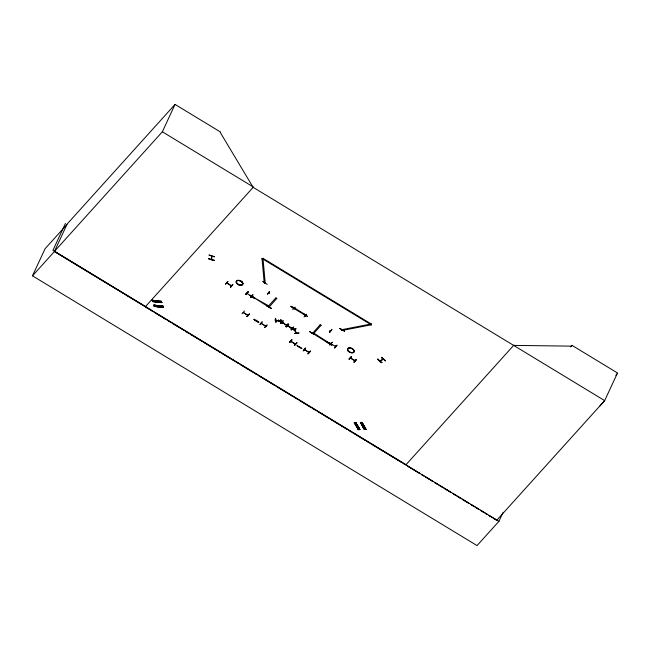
<?xml version="1.0" encoding="UTF-8"?>
<svg xmlns="http://www.w3.org/2000/svg" width="650" height="650" viewBox="0 0 650 650"><rect width="100%" height="100%" fill="white"/><g stroke="black" fill="none" stroke-linecap="round" stroke-linejoin="round"><path stroke-width="0.97" d="M161.493 301.624L152.124 300.292L152.636 301.746L161.85 302.656L161.419 301.178L161.501 301.632L152.271 300.698L152.254 300.178M152.701 301.454L161.752 302.388M163.199 306.377L153.888 305.338M154.399 306.337L163.483 307.092L163.556 307.548L154.245 306.231M154.334 306.637L153.961 305.061M161.517 301.429L152.124 300.276M161.866 302.453L152.474 301.308L161.85 302.518M163.134 306.321L153.912 305.159L163.109 306.134L163.572 307.336L154.237 306.361M214.102 260.544L208.812 258.96L208.934 258.537M214.459 256.669L209.121 255.068M211.738 256.165L211.372 259.553M211.713 258.936L211.599 259.602L211.843 256.197M214.086 260.585L214.199 260.171M214.362 256.904L209.113 255.076M294.637 333.556L299.138 332.979L294.694 333.361M381.42 357.435L385.385 360.888M252.33 296.684L252.704 296.148M256.474 320.889L256.701 320.223M268.864 307.198L268.458 307.231M292.671 328.827L293.223 328.364M305.224 315.242L305.061 315.096M299.366 346.881L299.739 346.336M311.943 333.296L311.496 333.344M329.973 343.452L329.542 343.566L329.956 343.021M342.111 329.997L341.9 329.867M383.411 359.279L383.021 359.068M503.116 512.314L498.924 521.341L477.051 545.586L32.5 275.827L45.078 248.739L66.942 224.494M65.431 223.421L52.967 250.283L145.486 306.581M32.5 275.827L54.373 251.582L67.178 223.99L175.045 104.414L220.553 132.031L220.318 132.535L253.102 187.298L604.663 400.627L617.5 372.978L571.992 345.361L570.635 346.864M406.039 464.693L54.478 251.355L162.346 131.787L175.045 104.414M153.189 300.267L153.636 301.543M153.814 300.332L154.261 301.608M154.749 300.422L155.196 301.697M155.586 300.503L156.024 301.779M156.52 300.592L156.959 301.868M154.895 305.151L155.334 306.426M155.521 305.216L155.959 306.491M156.455 305.305L156.894 306.581M157.284 305.386L157.731 306.662M158.218 305.484L158.665 306.751M228.004 281.434L225.688 284.009M231.043 285.269L231.514 285.781M230.425 286.886L230.579 287.267L232.741 284.31M265.428 283.108L264.249 283.213L261.999 258.456M248.186 291.866L245.838 294.426M265.265 283.449L263.014 258.692M261.836 258.798L262.86 259.033L263.469 258.188M247.853 291.923L245.489 294.466L248.146 291.866M247.601 293.369L246.951 293.491M254.857 297.984C254.678 298.984 249.364 295.677 250.136 295.092M242.052 313.731L244.473 310.936M252.907 294.759L250.713 297.7L250.559 297.31M251.656 296.181L251.274 295.612M250.453 297.537L252.931 294.799M276.892 298.309L269.002 307.214L252.452 296.733L268.694 305.817M252.574 296.79L252.899 296.229M262.551 281.336L267.215 284.391M247.593 314.673L247.512 314.762M246.789 316.607C252.923 309.571 246.992 317.834 246.894 316.379M254.134 319.166C253.338 319.776 258.676 323.05 258.854 322.059M269.514 291.533L267.459 294.027M267.386 294.182L269.482 291.549M268.539 293.061L269.262 292.979M256.864 320.328L256.547 320.856M266.443 305.638L271.302 308.376L266.557 305.411M268.239 306.312L275.966 297.749M262.039 321.848L260.057 324.366M271.164 308.531L266.484 305.565M265.476 325.861L265.493 325.536M264.688 327.47C269.287 321.596 266.419 327.34 264.794 327.243M275.624 318.346C273.942 319.678 277.387 326.43 275.576 318.354M276.404 320.19L276.161 320.409M278.655 320.052C277.867 320.661 283.205 323.936 283.384 322.944M280.881 319.548L281.434 323.505L280.841 319.751M280.491 321.604L280.499 321.124M281.223 321.108L280.841 321.482M281.092 321.75L281.393 321.214M283.189 320.832L280.832 323.399M282.856 320.881L280.873 323.399M290.964 306.524L295.823 309.254L291.078 306.296M292.988 308.197L293.394 307.686M292.76 309.652L295.36 307.223M293.898 308.417L293.581 307.726M306.475 314.852L305.874 315.689L293.239 308.027L293.841 307.182M285.504 326.503L287.934 323.708M286.398 326.755L288.722 324.188M288.616 324.407L286.293 326.983L288.681 324.179M295.222 330.102C295.035 331.102 289.729 327.795 290.493 327.21M291.631 328.291L291.842 327.925M291.135 329.631L291.298 330.013L293.459 327.056M291.72 329.582L296.099 328.794M291.752 329.591L295.888 328.803M292.671 328.746L293.061 328.266M291.094 329.818L293.483 327.096M295.197 330.135L290.387 327.421M302.916 313.454L307.661 316.428M289.559 342.485L291.874 339.918L289.664 342.331M289.559 342.558L291.988 339.763M304.021 316.981L306.475 314.202M306.028 315.348C305.273 316.631 305.289 315.388 305.606 316.062M295.1 343.817L295.108 343.501M294.401 345.207C294.491 346.767 300.406 338.268 294.377 345.451M301.892 348.173C301.714 349.18 296.4 345.865 297.172 345.28M309.587 331.524L314.332 334.498M305.671 348.067L303.355 350.642M329.688 342.826L329.087 343.663L312.528 333.182M313.446 333.743L321.173 325.179M313.901 333.247L329.534 343.168M312.366 333.523L320.255 324.618M308.636 352.227L308.791 351.812M310.408 350.943L308.246 353.901L308.092 353.511M331.841 329.599L329.648 332.532L329.493 332.15M330.598 331.053L330.208 330.452M329.387 332.369L331.866 329.631M327.153 342.331C335.855 346.247 331.029 346.044 327.389 341.973M329.81 344.996L332.134 342.379M332.264 342.217L329.55 344.833M339.69 328.437L344.459 331.264M371.321 324.789L341.859 330.525L341.445 329.452M335.27 346.052L335.595 346.645M334.636 347.661L334.799 348.043L336.984 345.109M335.351 345.963L335.229 346.409M344.533 331.102L339.739 328.364M348.912 359.044L351.463 356.574L349.261 358.995M349.156 359.223L351.577 356.428M341.283 329.786L370.744 324.058M262.86 259.033L370.581 324.399L371.191 323.562M354.543 360.579L354.697 360.165M354.161 362.245C357.63 356.769 356.679 361.099 353.998 361.871M377.983 358.979C377.089 359.45 381.615 363.399 381.932 362.432M381.371 357.492L385.515 360.848L381.493 357.273M380.299 360.401L380.055 360.677M356.501 426.221L358.109 426.181M356.899 426.928L358.507 426.887M357.248 427.554L358.857 427.513M357.646 428.261L359.247 428.22M357.906 428.732L359.515 428.691M358.296 429.439L354.201 422.679L356.054 422.646M355.81 422.646L359.929 429.609L359.393 429.626L355.672 422.541L359.905 429.398M362.659 426.059L364.268 426.018M363.049 426.766L364.658 426.725M363.407 427.391L365.007 427.351M363.797 428.098L365.406 428.058M364.065 428.569L365.666 428.529M364.455 429.276L360.531 422.411L362.221 422.476L365.755 429.455M366.064 429.236L365.536 429.455M571.992 345.361L571.626 346.149L513.654 345.402M296.855 333.182L293.792 329.469L296.701 333.206M249.901 295.449L254.629 298.342M254.751 298.196L246.919 293.467M297.058 345.491L301.795 348.359M327.275 342.184L332.012 345.044M252.289 296.692L252.549 296.457M377.683 359.287L381.826 362.611M377.861 359.182L381.826 362.659M275.689 320.336L280.954 321.547M615.81 375.261L617.134 373.766M600.039 405.868L604.663 400.627L496.795 520.195L488.995 515.466M225.582 284.237L227.671 281.491M226.696 282.994L227.297 283.189M231.432 285.87L226.891 282.953M252.289 297.066L252.752 296.587M247.91 315.364L243.279 312.398M259.951 324.594L262.267 321.945M280.719 323.554L283.034 320.986M288.389 324.236L286.049 326.804M289.331 342.387L291.655 339.812M305.338 348.124L303.241 350.789M303.249 350.862L305.565 348.294M307.986 353.738L310.562 351.293M308.043 353.73L310.383 351.179M354.486 360.539L355.014 360.677M353.892 362.099L356.273 359.491M405.787 464.969L513.906 345.118M245.708 294.588L248.081 292.094M268.58 293.077L268.986 293.337M269.051 293.345L268.58 293.061M309.611 331.589L314.243 334.579M329.997 330.817L330.574 330.996L330.005 330.858M331.467 344.086L331.151 343.712M334.612 347.896L336.944 345.321M379.819 360.856L383.273 359.158M383.362 359.328L379.982 360.977M365.568 429.455L361.831 422.378L365.885 429.447M361.969 422.484L366.088 429.447L364.488 429.471L360.848 422.402L360.376 422.532M358.118 429.65L358.637 429.634L354.689 422.565L358.556 429.577M361.668 422.5L362.115 422.419M364.699 429.414L364.252 429.496L360.49 422.459M365.666 429.398L361.831 422.378M261.154 323.261L265.809 326.227L261.129 323.399M286.601 325.268L281.889 322.408M287.495 325.65L292.183 328.494M290.761 341.234L295.417 344.029M304.452 349.537L309.099 352.341M309.108 352.503L304.371 349.627M355.006 360.693L350.382 357.882L350.878 358.207M354.941 360.823L350.35 358.069M331.029 343.671L331.541 343.956M163.053 306.077L163.191 306.516M163.483 307.092L163.54 307.539M231.368 285.838L226.785 283.067M247.837 315.339L243.173 312.512M282.019 322.327L286.707 325.171M292.077 328.583L287.414 325.764M295.344 344.167L290.769 341.396M354.77 423.288L356.379 423.239M360.929 423.118L362.537 423.077M359.864 429.488L358.337 429.634L354.339 422.622L358.646 429.626M305.281 315.689L305.671 315.908M152.181 300.454L161.419 301.389M154.261 306.434L163.548 307.401M275.762 320.483L281.255 321.49M335.335 346.287L335.676 346.483M162.346 131.787L253.419 187.054L145.234 306.865L148.696 308.961M263.315 258.529L371.036 323.895M293.686 307.523L306.321 315.193M275.811 298.082L276.738 298.642M320.101 324.959L321.019 325.52M232.887 284.659L230.588 287.259M54.373 251.582L498.924 521.341M150.426 310.009L153.018 311.586M154.757 312.642L161.679 316.842M163.41 317.891L166.01 319.467M168.602 321.043L171.202 322.619M172.933 323.668L179.855 327.876M181.586 328.924L184.186 330.501M185.916 331.549L189.377 333.653M191.108 334.701L198.039 338.902M199.769 339.958L202.361 341.526M204.092 342.582L216.214 349.936M217.945 350.984L220.545 352.56M222.276 353.608L234.39 360.969M236.121 362.017L238.721 363.594M240.451 364.642L252.574 371.995M254.304 373.043L256.896 374.619M258.627 375.676L275.08 385.653M276.811 386.701L292.386 396.159M294.125 397.207L296.717 398.783M299.317 400.359L301.909 401.936M303.648 402.992L310.57 407.192M312.301 408.241L314.901 409.817M317.493 411.393L320.092 412.969M321.823 414.017L328.746 418.218M330.476 419.274L333.076 420.851M334.807 421.899L338.268 424.003M339.999 425.051L346.929 429.252M348.66 430.3L351.252 431.876M352.983 432.933L365.105 440.286M366.836 441.334L369.436 442.91M371.166 443.958L383.281 451.311M385.011 452.368L387.611 453.944M389.342 454.992L401.464 462.345M403.195 463.393L404.926 464.449M421.387 474.435L423.987 476.019L421.379 474.451M450.856 492.318L443.926 488.109L450.816 492.367M452.595 493.374L460.395 498.103M469.064 503.368L462.126 499.159L468.999 503.433M470.795 504.416L478.595 509.153M487.264 514.41L480.334 510.201L483.722 512.387M437.824 484.469L434.363 482.357L442.195 487.061L439.562 485.517M453.416 493.951L456.007 495.527M457.746 496.584L460.338 498.168M471.599 505.017L474.191 506.594M475.93 507.65L478.522 509.226M485.452 513.443L487.183 514.499M489.783 516.076L492.375 517.66M494.114 518.716L496.706 520.293M291.013 306.451L295.823 309.27M302.851 313.601L307.572 316.501M330.996 343.809L335.749 346.564M370.581 324.399L371.158 325.13M364.585 429.479L360.531 422.411L364.553 429.479M355.672 422.541L359.621 429.618M160.485 301.088L160.932 302.364M162.191 305.971L162.63 307.247M275.511 318.508L275.876 322.238M153.912 305.159L153.969 305.581L153.831 305.175M208.845 258.757L214.11 260.414L208.853 258.733M254.044 319.353L258.749 322.27L254.044 319.353M278.566 320.239L283.27 323.156L278.566 320.239M419.656 473.387L407.526 466.026L419.64 473.403M432.656 481.276L425.726 477.067L432.632 481.301M348.116 350.902A3.502 2.104 24.9 0 0 353.811 352.202A3.502 2.104 24.9 0 0 350.626 348.116A3.502 2.104 24.9 0 0 348.116 350.902A3.486 2.096 24.9 0 0 353.795 352.202A3.486 2.096 24.9 0 0 350.626 348.132A3.486 2.096 24.9 0 0 348.124 350.902M348.205 350.732A3.486 2.096 24.9 0 0 353.876 352.024A3.486 2.096 24.9 0 0 350.707 347.961A3.486 2.096 24.9 0 0 348.205 350.732M236.779 283.343A3.494 2.096 24.9 0 0 242.466 284.643A3.494 2.096 24.9 0 0 239.289 280.572A3.494 2.096 24.9 0 0 236.779 283.343A3.486 2.096 24.9 0 0 242.458 284.643A3.486 2.096 24.9 0 0 239.289 280.572A3.486 2.096 24.9 0 0 236.787 283.343M236.868 283.164A3.486 2.096 24.9 0 0 242.547 284.464A3.486 2.096 24.9 0 0 239.371 280.394A3.486 2.096 24.9 0 0 236.868 283.164M236.828 283.238A3.502 2.104 24.9 0 0 242.523 284.546A3.502 2.104 24.9 0 0 239.338 280.459A3.502 2.104 24.9 0 0 236.828 283.238"/></g></svg>
